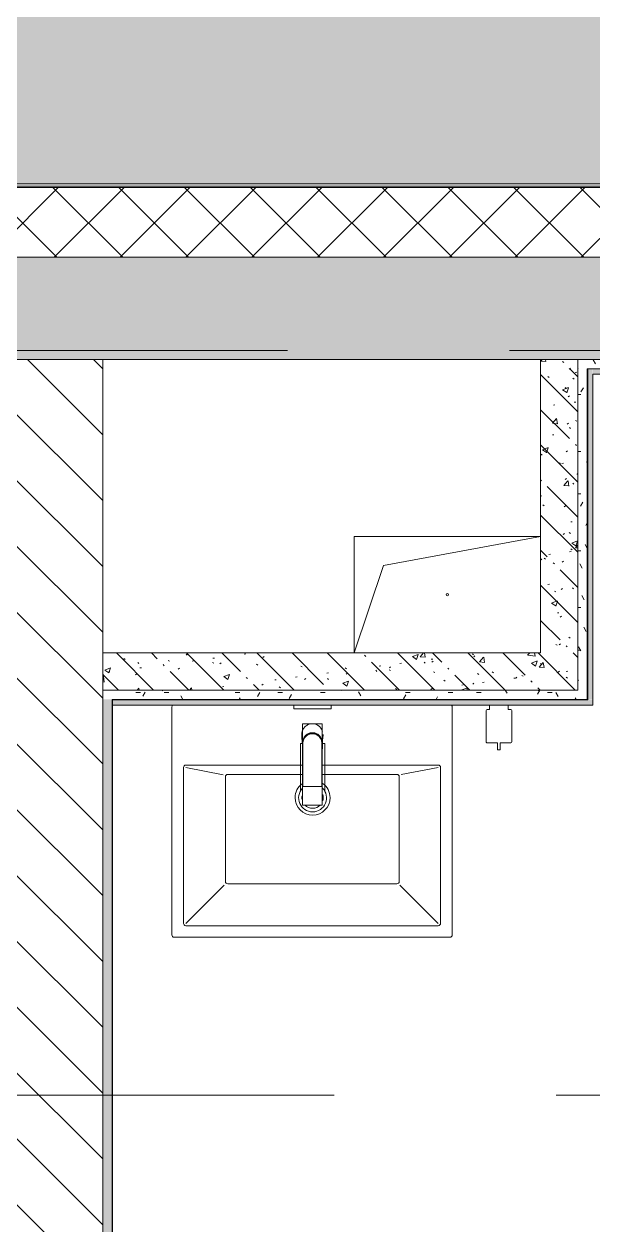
# Model space of a CAD drawing. Header units: millimetres. Extents: x 957 to 217451, y -8553 to 29000.
# Drawn here: x 45194 to 46416, y 13121 to 15701 of the extents above; entities that cross this region are included whole.
import ezdxf

# ---------------------------------------------------------------- set-up
doc = ezdxf.new("R2010")
doc.units = ezdxf.units.MM
doc.linetypes.add('Осевая', pattern=[3175, 635, -476.25, 1587.5, -476.25])
for name, color, linetype, lineweight in [('0-1', 7, 'Continuous', 9), ('A-DETL', 7, 'Continuous', 9), ('A-GENM', 7, 'Continuous', 9), ('A-WALL', 7, 'Continuous', 9), ('I-WALL', 7, 'Continuous', 9), ('P-SANR-FIXT-2', 7, 'Continuous', 13), ('Оси-2', 7, 'Осевая', 9)]:
    doc.layers.add(name, color=color, linetype=linetype, lineweight=lineweight)
for name, color, linetype, lineweight, true_color in [('A-DETL-GENF-2', 7, 'Continuous', 9, 0xd4d4d4), ('A-WALL-1', 9, 'Continuous', 9, 0x808080), ('A-WALL-FNSH-1', 9, 'Continuous', 9, 0x808080), ('P-SANR-FIXT-1', 9, 'Continuous', 13, 0x808080)]:
    doc.layers.add(name, color=color, linetype=linetype, lineweight=lineweight, true_color=true_color)
pattern_1 = [(135, (29493.17, 0), (-75.43415, -75.43415), [106.68, -17.78, 3.556, -17.78]), (135, (29493.17, 75.39), (-75.43415, -75.43415), []), (50, (29493.17, 0), (127.5292, -11.1576), [13.335, -146.685]), (355, (29493.17, 0), (-24.6697, 133.74), [10.668, -117.348]), (100.451, (29503.8, -0.93), (102.8597, 122.5818), [11.333, -124.663]), (46.184, (29493.17, 35.56), (189.7552, -29.4304), [20.002, -220.027]), (96.636, (29508.99, 33.1), (166.1822, 173.1996), [17, -186.995]), (351.184, (29493.17, 35.56), (166.184, 173.1976), [16.002, -176.022]), (21, (29510.95, 26.67), (106.13027, -71.58603), [13.335, -146.685]), (326, (29510.95, 26.67), (43.2619, 128.93175), [10.668, -117.348]), (71.451, (29519.8, 20.7), (149.392, 57.34505), [11.333, -124.663]), (37.5, (29493.174, 0), (2.16223, 59.18836), [3.353, -112.573, 3.353, -115.773, -117.792]), (37.5, (29493.174, 0), (2.16223, 59.18836), [-235.052, 3.353, -114.44]), (7.5, (29493.174, 0), (46.77386, 70.12615), [3.353, -64.567, 3.353, -109.906, -44.894]), (7.5, (29493.174, 0), (46.77386, 70.12615), [-181.178, 3.353, -41.542]), (327.5, (29453.525, 0), (94.91367, -4.01009), [3.353, -41.097, 3.353, -135.331, -184.023]), (327.5, (29453.525, 0), (94.91367, -4.01009), [-183.134, 3.353, -180.67]), (317.5, (29435.745, 0), (103.69057, 17.79882), [3.353, -54.432, 3.353, -88.748, -130.683]), (317.5, (29435.745, 0), (103.69057, 17.79882), [-149.885, 3.353, -127.33])]
pattern_2 = [(0, (29493.174, 0), (121.92, 30.48), [10.058, -81.382, 10.058, -81.382, -487.68]), (0, (29493.174, 0), (121.92, 30.48), [-182.88, 10.058, -172.822, 10.058, -81.382, -213.36]), (0, (29493.174, 0), (121.92, 30.48), [-457.2, 10.058, -50.902, 10.058, -142.342]), (120, (29538.894, 15.24), (-87.356454, 90.345817), [10.058, -81.382, 10.058, -81.382, -487.68]), (120, (29538.894, 15.24), (-87.356454, 90.345817), [-182.88, 10.058, -172.822, 10.058, -81.382, -213.36]), (120, (29538.894, 15.24), (-87.356454, 90.345817), [-457.2, 10.058, -50.902, 10.058, -142.342]), (240, (29554.134, 76.2), (-34.563546, -120.825817), [10.058, -81.382, 10.058, -81.382, -487.68]), (240, (29554.134, 76.2), (-34.563546, -120.825817), [-182.88, 10.058, -172.822, 10.058, -81.382, -213.36]), (240, (29554.134, 76.2), (-34.563546, -120.825817), [-457.2, 10.058, -50.902, 10.058, -142.342])]

# ---------------------------------------------------------------- blocks, each defined once
blk = doc.blocks.new('GM_Отверстие прямоугольное _в плите_ - Отверстие-21608683-План расстановки мебели и оборудования 3 этажа в осях 1-12')
at = {"layer": 'A-GENM'}
for p, q in [((-200, -125), (-200, 125)), ((-200, 125), (200, 125)), ((200, 125), (-200, 125)), ((-200, 125), (-200, -125)), ((-137.5, 62.5), (200, 125)), ((-200, -125), (-137.5, 62.5))]:
    blk.add_line(p, q, dxfattribs=at)
for start, end in [(360, 180), (180, 360)]:
    blk.add_arc((0, 0), 2.5, start, end, dxfattribs=at)
blk = doc.blocks.new('сифон - Для раковины-30615598-План расстановки мебели и оборудования 3 этажа в осях 1-12')
at = {"layer": 'P-SANR-FIXT-1'}
for p, q in [((116.7, 26), (15, 26)), ((116.7, 26), (116.7, 22.5)), ((199.5, 40), (191.1, 40)), ((191.1, -40), (191.1, 40)), ((116.7, -20.6), (116.7, -26)), ((15, -26), (116.7, -26)), ((191.1, -40), (199.5, -40))]:
    blk.add_line(p, q, dxfattribs=at)
for start, end in [(46.114, 180), (180, 315)]:
    blk.add_arc((0, 0), 30, start, end, dxfattribs=at)
blk = doc.blocks.new('раковина - 400 x 500mm-30615599-План расстановки мебели и оборудования 3 этажа в осях 1-12')
at = {"layer": 'P-SANR-FIXT-1'}
for p, q in [((-249.5, -5), (-249.5, -495)), ((352.5, -495), (352.5, -5)), ((-224.5, -135), (-224.5, -470)), ((31, -130), (-219.5, -130)), ((-219.5, -135), (-139.5, -151)), ((-126, -150), (-129.5, -150)), ((31, -150), (-126, -150)), ((322.5, -130), (73, -130)), ((233.5, -150), (73, -150)), ((322.5, -135), (242.8, -150.5)), ((327.5, -470), (327.5, -135)), ((-134.5, -155), (-134.5, -380)), ((238.5, -155), (238.5, -380)), ((-129.5, -385), (233.5, -385)), ((-219.5, -470), (-137.6, -388.1)), ((322.5, -470), (240.2, -387.7)), ((-219.5, -475), (322.5, -475)), ((-244.5, -500), (347.5, -500))]:
    blk.add_line(p, q, dxfattribs=at)
for centre, radius, start, end in [((-244.5, -5), 5, 135, 180), ((347.5, -5), 5, 0, 45), ((-219.5, -135), 5, 90, 180), ((-129.5, -155), 5, 90, 180), ((233.5, -155), 5, 0, 90), ((322.5, -135), 5, 0, 90), ((52.6, -199.9), 37.5, 127.0599, 180), ((52.6, -199.9), 37.5, 360, 54.9171), ((52.6, -199.9), 37.5, 180, 360), ((52.6, -199.9), 23, 170.0836, 180), ((52.6, -199.9), 23, 180, 189.9158), ((52.6, -199.9), 23, 360, 16.8017), ((52.6, -199.9), 23, 343.1959, 360), ((52.6, -199.9), 23, 225, 315), ((-129.5, -380), 5, 180, 270), ((233.5, -380), 5, 270, 360), ((-219.5, -470), 5, 180, 270), ((322.5, -470), 5, 270, 0), ((-244.5, -495), 5, 180, 270), ((347.5, -495), 5, 270, 0)]:
    blk.add_arc(centre, radius, start, end, dxfattribs=at)
blk = doc.blocks.new('смеситель для раковины - Default-30615600-План расстановки мебели и оборудования 3 этажа в осях 1-12')
at = {"layer": '0-1'}
for p, q in [((21, 151.6), (-21, 151.6)), ((20.3, 111.8), (-20.3, 111.8)), ((-22.8, 2.9), (-21.7, 15.4)), ((-20.7, 17.2), (-20.7, 16.7)), ((-20.3, 19.4), (-20.3, 15.8)), ((20.3, 15.8), (20.3, 19.4)), ((20.8, 16.7), (20.8, 17.2))]:
    blk.add_line(p, q, dxfattribs=at)
at = {"layer": '0-1', "flags": 128}
for points in [[(-21, 151.3), (-21, 147.9), (-21, 145.7), (-21, 145.2), (-21, 144.9), (-21, 144.8), (-21, 144.7), (-21, 144.7)], [(21, 89.1), (21, 88.6), (21, 88.3), (21, 88.3)], [(21.7, 15.4), (22.3, 8.3), (22.8, 2.9)]]:
    blk.add_lwpolyline(points, dxfattribs=at)
at = {"layer": 'P-SANR-FIXT-1'}
for p, q in [((21, 151.6), (-21, 151.6)), ((-21, 151.6), (-21, -23)), ((21, -23), (21, 151.6)), ((-20.3, 111.8), (-20.3, 111.8)), ((-20.3, 111.8), (-20.3, 109.7)), ((20.3, 109.7), (20.3, 111.8)), ((20.3, 111.8), (20.3, 111.8)), ((-21, -23), (21, -23))]:
    blk.add_line(p, q, dxfattribs=at)
at = {"layer": 'P-SANR-FIXT-1', "flags": 128}
for points in [[(-21, 144), (-21, 91), (-21, 37.9)], [(21, 37.9), (21, 91), (21, 144)], [(-20.3, 19.4), (-20.3, 60.2), (-20.3, 109.7)], [(20.3, 109.7), (20.3, 60.2), (20.3, 19.4)], [(21, 17.1), (21, 22.3), (21, 27.5), (21, 32.7), (21, 37.9)], [(-20.3, 15.8), (-20.3, 17.1), (-20.3, 18.4)], [(20.3, 18.4), (20.3, 17.1), (20.3, 15.8)], [(21, 15.1), (21, 15.6), (21, 16.1), (21, 16.6), (21, 17.1)], [(22.9, -1.8), (22.4, 2.9), (22, 7.6), (21.5, 12.3), (21.1, 17.1)], [(21.1, 17.1), (21.5, 12.3), (22, 7.6), (22.4, 2.9), (22.9, -1.8)]]:
    blk.add_lwpolyline(points, dxfattribs=at)
at = {"layer": 'P-SANR-FIXT-1'}
for centre, major_axis, ratio, start_param, end_param in [((-9809.3, 72.1), (-9788.3, 0.5), 0.986286, 3.135948, 3.138103), ((0, 17.2), (20.8, 0), 0.98634, 3.060685, 3.141593), ((0, 17.2), (20.8, 0), 0.98634, 3.141593, 3.395551), ((0, 17.2), (20.8, 0), 0.98634, 3.707105, 3.769911), ((0, 17.2), (20.8, 0), 0.98634, 5.654867, 5.717635), ((0, 17.2), (-20.8, 0), 0.98634, 2.887544, 3.141593), ((0, 17.2), (20.8, 0), 0.98634, 0, 0.080911), ((0, 17.2), (20.8, 0), 0.98634, 4.154533, 5.270098)]:
    blk.add_ellipse(centre, major_axis=major_axis, ratio=ratio, start_param=start_param, end_param=end_param, dxfattribs=at)
for points, knots in [([(-21, 151.6), (-21, 151.7), (-21, 151.5), (-21, 150.5), (-21, 148.7), (-21, 146.9), (-21, 145.2), (-21, 144.4), (-21, 144)], [0.4444444, 0.4444444, 0.4444444, 0.4444444, 0.5555556, 0.6666667, 0.7777778, 0.8888889, 0.9444444, 1, 1, 1, 1]), ([(21, 144), (21, 144.4), (21, 145.2), (21, 146.9), (21, 148.7), (21, 150.5), (21, 151.5), (21, 151.7), (21, 151.6)], [0, 0, 0, 0, 0.0555556, 0.1111111, 0.2222222, 0.3333333, 0.4444444, 0.5555556, 0.5555556, 0.5555556, 0.5555556]), ([(-21.8, 13.9), (-21.8, 14.6), (-21.7, 16.1), (-21.6, 18.9), (-21.5, 22.1), (-21.5, 25.2), (-21.4, 27.9), (-21.4, 30), (-21.4, 31.8), (-21.3, 33.4), (-21.3, 34.5), (-21.3, 35.6), (-21.3, 37), (-21.3, 38.7), (-21.2, 41), (-21.2, 44.2), (-21.2, 48.8), (-21.1, 54.3), (-21.1, 59.3), (-21.1, 63.2), (-21.1, 66.1), (-21.1, 68.8), (-21.1, 72.5), (-21, 78.9), (-21, 84.5), (-21, 88.1)], [0, 0, 0, 0, 0.083333, 0.166667, 0.25, 0.333333, 0.375, 0.416667, 0.458333, 0.479167, 0.5, 0.520833, 0.541667, 0.583333, 0.625, 0.666667, 0.708333, 0.75, 0.791667, 0.8125, 0.833333, 0.854167, 0.875, 0.916667, 1, 1, 1, 1]), ([(21, 88.1), (21, 84.5), (21, 78.9), (21.1, 72.5), (21.1, 68.8), (21.1, 66.1), (21.1, 63.2), (21.1, 59.3), (21.2, 54.3), (21.2, 48.8), (21.2, 44.2), (21.3, 41), (21.3, 38.7), (21.3, 37), (21.3, 35.6), (21.3, 34.5), (21.3, 33.4), (21.4, 31.8), (21.4, 30), (21.4, 27.9), (21.5, 25.2), (21.5, 22.1), (21.6, 18.9), (21.7, 16.1), (21.8, 14.6), (21.8, 13.9)], [0, 0, 0, 0, 0.083333, 0.125, 0.145833, 0.166667, 0.1875, 0.208333, 0.25, 0.291667, 0.333333, 0.375, 0.416667, 0.458333, 0.479167, 0.5, 0.520833, 0.541667, 0.583333, 0.625, 0.666667, 0.75, 0.833333, 0.916667, 1, 1, 1, 1]), ([(-21.1, 17.1), (-21.2, 16.5), (-21.3, 15.4), (-21.5, 13.7), (-21.6, 11.8), (-21.9, 9.3), (-22.1, 7.6), (-22.4, 5.3), (-22.6, 3), (-22.8, 1.4), (-22.9, 0.3)], [0, 0, 0, 0, 0.1, 0.2, 0.3, 0.4, 0.6, 0.7, 0.8, 1, 1, 1, 1]), ([(-22.6, 3.6), (-22.6, 3.8), (-22.5, 4.4), (-22.4, 5.5), (-22.3, 6.9), (-22.2, 8.4), (-22, 10.9), (-21.9, 12.9), (-21.8, 13.9)], [0.3178487, 0.3178487, 0.3178487, 0.3178487, 0.375, 0.5, 0.625, 0.75, 0.875, 1, 1, 1, 1]), ([(21, 15.1), (20.9, 14), (20.5, 11.7), (19.3, 8.5), (17.6, 5.5), (14.8, 1.9), (11.1, -0.9), (6.8, -2.8), (3.4, -3.6), (0, -3.8), (-4.5, -3.5), (-10.1, -1.7), (-14.7, 1.9), (-17.6, 5.5), (-19.3, 8.4), (-20.5, 11.7), (-20.9, 13.9), (-21, 15)], [0, 0, 0, 0, 0.055556, 0.111111, 0.166667, 0.222222, 0.333333, 0.388889, 0.444444, 0.5, 0.555556, 0.666667, 0.777778, 0.833333, 0.888889, 0.944444, 1, 1, 1, 1]), ([(20.3, 19.4), (20.3, 18.2), (20.2, 15.9), (19.3, 12.3), (18, 9.6), (16.8, 7.5), (15.7, 6), (14.5, 4.7), (12.8, 3), (10.4, 1.2), (7.1, -0.4), (2.4, -1.7), (-2.5, -1.7), (-7.1, -0.4), (-10.9, 1.5), (-13.6, 3.7), (-15.4, 5.7), (-16.5, 7.1), (-17.7, 9), (-18.9, 11.5), (-20, 15), (-20.3, 17.7), (-20.3, 19.4)], [0, 0, 0, 0, 0.055556, 0.111111, 0.166667, 0.194444, 0.222222, 0.25, 0.277778, 0.333333, 0.388889, 0.444444, 0.555556, 0.611111, 0.666667, 0.75, 0.770833, 0.791667, 0.833333, 0.875, 0.916667, 1, 1, 1, 1]), ([(20.3, 15.8), (20.3, 13.7), (19.8, 10.7), (17.9, 6.9), (16.3, 4.7), (14.8, 3.1), (13, 1.5), (11.1, 0.2), (9, -0.8), (7.3, -1.5), (5.5, -2), (3.6, -2.4), (1.4, -2.7), (-0.9, -2.7), (-3.3, -2.5), (-5.5, -2), (-7.7, -1.3), (-9.8, -0.4), (-11.7, 0.6), (-13.5, 1.9), (-15.1, 3.4), (-16.9, 5.4), (-19.5, 9.5), (-20.3, 13.2), (-20.3, 15.8)], [0, 0, 0, 0, 0.111111, 0.166667, 0.222222, 0.25, 0.277778, 0.333333, 0.361111, 0.388889, 0.416667, 0.444444, 0.479167, 0.513889, 0.548611, 0.583333, 0.618056, 0.652778, 0.6875, 0.722222, 0.756944, 0.791667, 0.861111, 1, 1, 1, 1]), ([(21.1, 19.2), (21.3, 18.6), (21.7, 16.8), (21.8, 15.1), (21.8, 13.9)], [0.8206896, 0.8206896, 0.8206896, 0.8206896, 0.8888889, 1, 1, 1, 1]), ([(21.1, 17.1), (21.1, 16.7), (21.2, 16), (21.3, 15), (21.4, 13.9), (21.6, 12.5), (21.8, 10.8), (22, 8.7), (22.2, 6.9), (22.4, 5.5), (22.5, 4.5), (22.6, 3.4), (22.7, 2.4), (22.8, 1.5), (22.9, 0.8), (22.9, 0.4), (22.9, 0.3)], [0, 0, 0, 0, 0.0625, 0.125, 0.1875, 0.25, 0.375, 0.5, 0.625, 0.6875, 0.75, 0.8125, 0.875, 0.9375, 0.96875, 1, 1, 1, 1]), ([(21.8, 13.9), (21.8, 13.3), (21.9, 11.9), (22, 10), (22.2, 8.4), (22.2, 7.3), (22.3, 6.4), (22.4, 5.2), (22.6, 3.7), (22.8, 2), (22.9, 0.8), (22.9, 0.3)], [0, 0, 0, 0, 0.083333, 0.166667, 0.25, 0.333333, 0.416667, 0.5, 0.666667, 0.833333, 1, 1, 1, 1]), ([(22.1, 7), (22.2, 6.5), (22.8, 4.3), (23, 2), (22.9, 0.3)], [0.8, 0.8, 0.8, 0.8, 0.85, 1, 1, 1, 1]), ([(22.9, -1.8), (22.6, -4.5), (21.7, -8.2), (19.1, -12.8), (16.7, -15.9), (13.7, -18.5), (10.4, -20.6), (6.8, -22.1), (3.4, -22.8), (0.5, -23), (-2.9, -22.9), (-6.8, -22.1), (-10.7, -20.5), (-13.4, -18.7), (-15.3, -17.2), (-17, -15.4), (-19, -12.9), (-20.6, -10.1), (-21.5, -8), (-21.7, -7.4)], [0, 0, 0, 0, 0.1111111, 0.1666667, 0.2222222, 0.2777778, 0.3333333, 0.3888889, 0.4444444, 0.4791667, 0.5138889, 0.5833333, 0.6527778, 0.6875, 0.7222222, 0.7569444, 0.7916667, 0.8611111, 0.8888889, 0.8888889, 0.8888889, 0.8888889])]:
    blk.add_open_spline(points, degree=3, knots=knots, dxfattribs=at)
for points in [[(21, 37.9), (21, 36.1), (21, 32.7), (21.1, 27.5), (21.1, 22.3), (21.1, 18.8), (21.1, 17.1)], [(-22.9, 0.3), (-23, 2.1), (-22.8, 3.8), (-22.4, 5.5)], [(-21.8, 13.9), (-21.8, 15.7), (-21.5, 17.5), (-21.1, 19.2)], [(-21.1, 17.1), (-21.1, 16.7), (-21.1, 16), (-21, 15.3), (-21, 15)], [(21.1, 17.1), (21.1, 16.7), (21.1, 16.1), (21, 15.4), (21, 15.1)], [(22.9, 0.3), (22.8, 1.7), (22.5, 4.5), (22, 8.7), (21.5, 12.9), (21.2, 15.7), (21.1, 17.1)], [(22.9, 0.3), (22.9, -0.1), (22.9, -0.4), (22.9, -0.8)]]:
    blk.add_open_spline(points, degree=3, dxfattribs=at)
blk = doc.blocks.new('TOY_Диспансер мыло - Дозатор Elegance new 11654 019001 хром-30721027-План расстановки мебели и оборудования 3 этажа в осях 1-12')
at = {"layer": 'A-GENM'}
for p, q in [((97.5, 84.7), (97.5, 17)), ((122.2, 86.7), (99.5, 86.7)), ((127.9, 101.6), (122.2, 101.6)), ((122.2, 101.6), (122.2, 86.7)), ((127.9, 86.7), (127.9, 101.6)), ((150.5, 86.7), (127.9, 86.7)), ((152.5, 17), (152.5, 84.7)), ((99.5, 15), (105, 15)), ((105, 15), (105, 5.5)), ((145, 5.5), (145, 15)), ((145, 15), (150.5, 15))]:
    blk.add_line(p, q, dxfattribs=at)
for centre, start, end in [((99.5, 84.7), 90, 180), ((150.5, 84.7), 360, 90), ((99.5, 17), 180, 270), ((150.5, 17), 270, 360)]:
    blk.add_arc(centre, 2, start, end, dxfattribs=at)

msp = doc.modelspace()

# ---------------------------------------------------------------- hatches: boundary and pattern name
at = {"layer": 'A-DETL-GENF-2'}
msp.add_hatch(color=256, dxfattribs=at).paths.add_polyline_path([(29225.2, 14774.9), (29225.2, 15358), (67780.8, 15358), (67780.8, 23799.7), (68251.3, 23799.7), (68251.3, 23888.3), (63421.2, 23888.3), (63421.2, 27398.1), (27084.1, 27398.1), (27084.1, 14774.9), (29212.9, 14774.9)])
at = {"layer": 'A-WALL'}
h = msp.add_hatch(dxfattribs=at)
h.set_pattern_fill('FP_9', color=256, style=0, pattern_type=2)
h.set_pattern_definition([(45, (29493.17, 0), (-70.71068, 70.71068), []), (135, (29493.17, 0), (-70.71068, -70.71068), [])])
h.paths.add_polyline_path([(67780.8, 15200), (67780.8, 15350), (67303.2, 15350), (67303.2, 15200), (67763.2, 15200)])
h.paths.add_polyline_path([(44020.6, 15200), (61603.2, 15200), (61603.2, 15350), (59510.2, 15349), (59510.2, 15288), (59507.2, 15285), (58733.2, 15285), (58730.2, 15288), (58729.4, 15350), (55103.4, 15349), (55103.4, 15288), (55100.4, 15285), (53926.4, 15285), (53923.4, 15288), (53922.7, 15350), (49283.2, 15349), (49283.2, 15288), (49280.2, 15285), (48506.2, 15285), (48503.2, 15288), (48502.4, 15350), (44276.2, 15349), (44275, 15285.7), (44273.2, 15285), (44096.8, 15286.1), (44096.2, 15288), (44095.4, 15350), (42353.2, 15350), (42353.2, 15200), (43803.2, 15200)])
h.paths.add_polyline_path([(34153.2, 15200), (36253.2, 15200), (36253.2, 15350), (29533.2, 15350), (29533.2, 15293), (29383.2, 15293), (29383.2, 15200), (33553.2, 15200)])
h.paths.add_polyline_path([(63253.2, 15200), (63253.2, 15350), (63103.2, 15350), (63103.2, 15200), (63203.2, 15200)])
h.paths.add_polyline_path([(64153.2, 15200), (64903.2, 15200), (64903.2, 15350), (64153.2, 15350)])
h.paths.add_polyline_path([(38653.2, 15200), (39253.2, 15200), (39253.2, 15350), (38653.2, 15350), (38653.2, 15218)])
h.paths.add_polyline_path([(37753.2, 15200), (37753.2, 15350), (37153.2, 15350), (37153.2, 15200), (37289.8, 15200)])
h.paths.add_polyline_path([(62733.2, 15200), (62733.2, 15350), (62503.2, 15350), (62503.2, 15200), (62728.2, 15200)])
at = {"layer": 'I-WALL'}
h = msp.add_hatch(dxfattribs=at)
h.set_pattern_fill('FP_10', color=256, style=0, pattern_type=2)
h.set_pattern_definition([(45, (29493.17, 0), (-57.02463, 57.02463), []), (45, (29550.2, 0), (-57.02463, 57.02463), [100.806, -20.161, 3.353, -16.808])])
h.paths.add_polyline_path([(55303.2, 14980), (55303.2, 15200), (52003.2, 15200), (52003.2, 14980), (54789.8, 14980)])
h.paths.add_polyline_path([(49703.2, 14980), (51403.2, 14980), (51403.2, 15200), (48203.4, 15200), (48203.4, 14980), (49483.2, 14980)])
h.paths.add_polyline_path([(61603.2, 14980), (61603.2, 15200), (60103.2, 15200), (60103.2, 14980), (61520.5, 14980)])
h.paths.add_polyline_path([(59503.2, 14980), (59503.2, 15200), (55903.2, 15200), (55903.2, 14980), (58828.2, 14980)])
h.paths.add_polyline_path([(44693.7, 14980), (47603.4, 14980.3), (47603.4, 15200), (43803.2, 15200), (43803.2, 14980), (44383.2, 14980)])
h = msp.add_hatch(dxfattribs=at)
h.set_pattern_fill('FP_8', color=256, style=0, pattern_type=2)
h.set_pattern_definition([(135, (29493.17, 0), (-70.7107, -70.7107), [])])
h.paths.add_polyline_path([(45163.2, 11100), (45363.2, 11100), (45363.2, 14980), (45163.2, 14980), (45163.2, 12815.7)])
h = msp.add_hatch(dxfattribs=at)
h.set_pattern_fill('FP_17', color=256, style=0, pattern_type=2)
h.set_pattern_definition(pattern_1)
h.paths.add_polyline_path([(46383.2, 14350), (46383.2, 14980), (46303.2, 14980), (46303.2, 14350), (46376.4, 14350)])
h = msp.add_hatch(dxfattribs=at)
h.set_pattern_fill('FP_34', color=256, style=0, pattern_type=2)
h.set_pattern_definition(pattern_2)
h.paths.add_polyline_path([(46383.2, 14960), (47583.4, 14960), (47583.4, 14980), (46383.2, 14980)])
h = msp.add_hatch(dxfattribs=at)
h.set_pattern_fill('FP_34', color=256, style=0, pattern_type=2)
h.set_pattern_definition(pattern_2)
h.paths.add_polyline_path([(46403.2, 14250), (46403.2, 14960), (46383.2, 14959.7), (46383.2, 14250)])
for points in [[(46404.2, 14249), (46415.2, 14250), (46415.2, 14960), (46404.2, 14960), (46404.2, 14250)], [(47572.4, 14949), (47583.4, 14949), (47583.4, 14960), (46415.2, 14960), (46416.1, 14949), (47386, 14949)], [(46383.2, 14238), (46415.2, 14238), (46415.2, 14249), (45384.2, 14249), (45384.2, 14238), (46376.4, 14238)]]:
    msp.add_hatch(color=256, dxfattribs=at).paths.add_polyline_path(points)
h = msp.add_hatch(dxfattribs=at)
h.set_pattern_fill('FP_17', color=256, style=0, pattern_type=2)
h.set_pattern_definition(pattern_1)
h.paths.add_polyline_path([(46383.2, 14270), (46383.2, 14350), (45363.2, 14350), (45363.2, 14270), (46376.4, 14270)])
h = msp.add_hatch(dxfattribs=at)
h.set_pattern_fill('FP_34', color=256, style=0, pattern_type=2)
h.set_pattern_definition(pattern_2)
h.paths.add_polyline_path([(45871.5, 14250), (46383.2, 14250), (46383.2, 14270), (45363.2, 14270), (45363.2, 14250), (45787.4, 14250)])
h = msp.add_hatch(dxfattribs=at)
h.set_pattern_fill('FP_34', color=256, style=0, pattern_type=2)
h.set_pattern_definition(pattern_2)
h.paths.add_polyline_path([(45363.2, 11100), (45383.2, 11100), (45383.2, 14250), (45363.2, 14250), (45363.2, 11229.4)])

# ---------------------------------------------------------------- linework, layer by layer
at = {"layer": 'A-DETL'}
msp.add_line((29225.2, 15358), (67780.8, 15358), dxfattribs=at)
at = {"layer": 'A-WALL'}
for p, q in [((48502.3, 15353), (44277.1, 15353)), ((48503.1, 15350), (44276.3, 15350)), ((47603.4, 15200), (43803.2, 15200)), ((47603.4, 14980), (46383.2, 14980)), ((46383.2, 14980), (46383.2, 14270)), ((45363.2, 14270), (45363.2, 11100)), ((45383.2, 14250), (45383.2, 11120)), ((45384.2, 14249), (45384.2, 14238))]:
    msp.add_line(p, q, dxfattribs=at)
at = {"layer": 'A-WALL-1'}
for p, q in [((43803.2, 15200), (51403.2, 15200)), ((43803.2, 14980), (46383.2, 14980)), ((45363.2, 14270), (45363.2, 14980)), ((46303.2, 14980), (46303.2, 14350)), ((46403.2, 14960), (46404.2, 14960)), ((46403.2, 14250), (46403.2, 14960)), ((46303.2, 14350), (45363.2, 14350)), ((45363.2, 14270), (46383.2, 14270)), ((45383.2, 14250), (46403.2, 14250))]:
    msp.add_line(p, q, dxfattribs=at)
at = {"layer": 'A-WALL-FNSH-1'}
for p, q in [((46404.2, 14960), (46404.2, 14249)), ((47583.4, 14960), (46404.2, 14960)), ((46415.2, 14238), (46415.2, 14949)), ((46415.2, 14949), (47572.4, 14949)), ((46404.2, 14249), (45383.2, 14249)), ((45384.2, 11121), (45384.2, 14238)), ((45384.2, 14238), (46415.2, 14238))]:
    msp.add_line(p, q, dxfattribs=at)
at = {"layer": 'Оси-2'}
for p, q in [((27186.1, 15000), (65153.2, 15000)), ((27286.5, 13400), (65153.2, 13400))]:
    msp.add_line(p, q, dxfattribs=at)

# ---------------------------------------------------------------- block references
at = {"layer": 'A-GENM'}
msp.add_blockref('GM_Отверстие прямоугольное _в плите_ - Отверстие-21608683-План расстановки мебели и оборудования 3 этажа в осях 1-12', (46103.2, 14475), dxfattribs=at)
at = {"layer": 'P-SANR-FIXT-1'}
msp.add_blockref('раковина - 400 x 500mm-30615599-План расстановки мебели и оборудования 3 этажа в осях 1-12', (45761.1, 14239), dxfattribs=at)
for name, p, rotation in [('сифон - Для раковины-30615598-План расстановки мебели и оборудования 3 этажа в осях 1-12', (45813.7, 14038.5), 89.9999999999993), ('смеситель для раковины - Default-30615600-План расстановки мебели и оборудования 3 этажа в осях 1-12', (45813.2, 14174.8), 180)]:
    msp.add_blockref(name, p, dxfattribs=dict(at, rotation=rotation))
at = {"layer": 'P-SANR-FIXT-2', "rotation": 180}
msp.add_blockref('TOY_Диспансер мыло - Дозатор Elegance new 11654 019001 хром-30721027-План расстановки мебели и оборудования 3 этажа в осях 1-12', (46338.6, 14243.5), dxfattribs=at)

doc.saveas('drawing.dxf')
